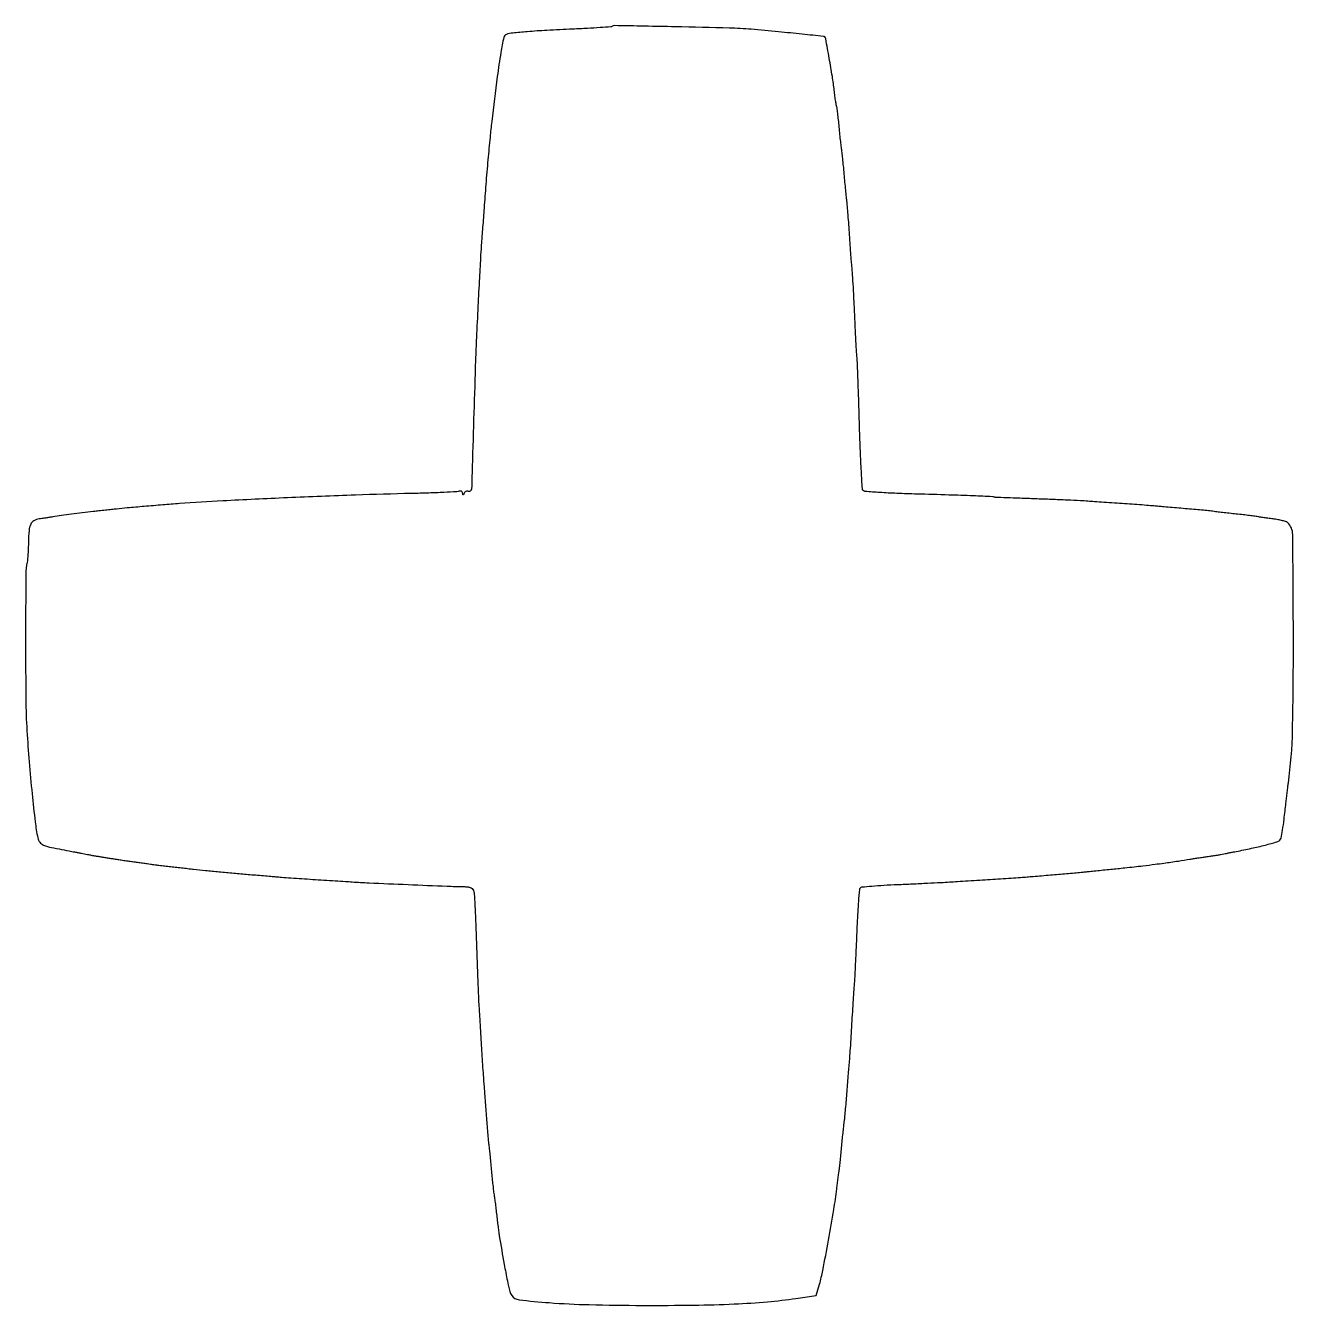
# Model space of a CAD drawing. Extents: x 1 to 501, y 1 to 505.
import ezdxf

# ---------------------------------------------------------------- set-up
doc = ezdxf.new("R2010")
doc.units = 0

msp = doc.modelspace()

# ---------------------------------------------------------------- linework, layer by layer
msp.add_lwpolyline([(231.925519, 504.645717, -0.163514), (231.539187, 504.485006, -0.00079), (227.218746, 504.188688, -0.003508), (222.280866, 503.892646, -0.002199), (216.5, 503.612239, 0.002727), (206.276461, 503.105508, 0.00617), (198.546851, 502.584373, 0.006013), (192.800118, 502.056001, 0.054956), (190.349661, 501.524701, 0.265455), (189.28595, 500.332594, 0.010482), (188.147602, 494.369785, 0.010104), (186.739099, 484.887823, 0.001837), (184.54817, 467.25, 0.00568), (183.864168, 460.973499, 0.002123), (183.041829, 452.151209, 0.002081), (182.216059, 442.406042, 0.002319), (181.502331, 433, -0.000325), (181.242105, 429.379233, -0.00027), (180.960713, 425.528125, -0.000273), (180.699139, 422.000961, -0.000739), (180.508577, 419.5, 0.005161), (180.180434, 414.624657, 0.000931), (179.680524, 405.548239, 0.000952), (179.110755, 394.441864, 0.000679), (178.513162, 382, 0.003462), (178.160467, 373.123317, 0.000363), (177.494056, 352.344346, 0.000296), (176.845361, 331.249875, 0.004878), (176.701702, 324.206967, -0.023855), (176.616527, 322.748662, -0.082408), (176.364499, 321.839743, -0.174762), (175.950634, 321.422189, -0.205369), (175.397941, 321.40079, 0.093309), (174.876663, 321.495824, 0.09461), (174.359241, 321.393946, 0.097019), (173.925859, 321.112173, 0.103998), (173.643555, 320.693823, -0.011894), (173.387332, 320.104549, -0.304068), (173.245245, 320.01812, -0.366655), (173.1347, 320.120433, -0.014122), (173.078947, 320.718615, 0.115875), (172.949314, 321.144592, 0.138385), (172.648935, 321.435647, 0.126825), (172.218261, 321.542093, 0.089339), (171.725937, 321.448327, -0.078567), (170.754817, 321.24175, -0.001562), (165.692573, 320.990146, -0.00368), (159.765215, 320.757804, -0.002458), (152.975937, 320.575108, 0.003417), (130.797865, 319.935734, 0.00195), (104.015695, 318.875793, 0.001881), (78.49872, 317.670038, 0.00602), (61.5, 316.597362, 0.001609), (54.862566, 316.076725, 0.001214), (47.571997, 315.463423, 0.001166), (40.902733, 314.870403, 0.004233), (36.667025, 314.447624, -0.000599), (34.71375, 314.238311, -0.000304), (32.255314, 313.979353, -0.000302), (29.717979, 313.715191, -0.000451), (27.5, 313.487651, 0.003819), (23.175716, 313.014572, 0.003976), (18.916845, 312.481342, 0.004196), (14.94593, 311.918112, 0.006342), (11.5, 311.355029, -0.003452), (10.178868, 311.131303, -0.002415), (8.68691, 310.896623, -0.002436), (7.254942, 310.685595, -0.005071), (6.13629, 310.537863, 0.103087), (4.10095, 309.848409, 0.152145), (2.842857, 308.461584, 0.086437), (2.174246, 305.971757, 0.018652), (1.938802, 301.5, -0.006033), (1.871903, 299.05624, -0.006501), (1.746926, 296.675, -0.006175), (1.587964, 294.635578, -0.030709), (1.414554, 293.5, 0.052081), (0.892056, 288.719514, 0.000969), (0.819649, 263.408188, 0.002325), (0.908482, 239.567936, 0.013496), (1.353146, 227, 0.004988), (2.235024, 214.829375, 0.004491), (3.387156, 202.243995, 0.004182), (4.599458, 191.128634, 0.019845), (5.598146, 184.807002, 0.12371), (6.4124, 183.08875, 0.126981), (7.935346, 181.979565, 0.044023), (11.011488, 181.065362, 0.00386), (19, 179.502747, -0.000932), (20.138058, 179.287046, -0.000546), (21.5, 179.024737, -0.000546), (22.861909, 178.75935, -0.000929), (24, 178.534091, 0.003762), (25.188407, 178.305864, 0.001793), (26.720312, 178.029282, 0.001777), (28.323156, 177.751697, 0.002526), (29.75, 177.517223, -0.000111), (31.194617, 177.286989, -0.000074), (32.853125, 177.022039, -0.000074), (34.464258, 176.764168, -0.000144), (35.75, 176.557803, 0.002628), (37.115165, 176.345641, 0.00101), (39.014063, 176.064667, 0.001), (41.075637, 175.768084, 0.001231), (43, 175.5, -0.00067), (44.906151, 175.236635, -0.000574), (46.9125, 174.95434, -0.000578), (48.734777, 174.693663, -0.001656), (50, 174.5069, 0.005297), (51.320795, 174.321753, 0.001498), (53.38125, 174.061424, 0.00151), (55.710942, 173.781306, 0.001595), (58, 173.520483, -0.000184), (60.362088, 173.258088, -0.000146), (62.9125, 172.973066, -0.000148), (65.276469, 172.707472, -0.000371), (67, 172.512019, 0.002839), (71.667869, 172.005996, 0.001809), (77.10358, 171.467816, 0.001739), (82.856206, 170.939458, 0.001845), (88.5, 170.461875, -0.000542), (91.473233, 170.21808, -0.000458), (94.61875, 169.953823, -0.000462), (97.487388, 169.707514, -0.001287), (99.5, 169.527613, 0.004229), (101.697916, 169.344176, 0.000972), (105.409375, 169.073262, 0.001005), (109.686718, 168.778044, 0.000981), (114, 168.497551, -0.000131), (118.386693, 168.219772, -0.000121), (122.884375, 167.932685, -0.000121), (126.885749, 167.675329, -0.000409), (129.5, 167.504406, 0.005284), (136.195047, 167.132201, 0.00058), (151.569472, 166.458242, 0.00055), (166.995483, 165.816947, 0.005836), (173.284761, 165.635919, -0.023901), (175.211282, 165.510718, -0.087492), (176.38008, 165.165458, -0.133519), (177.089571, 164.534044, -0.092067), (177.505226, 163.53559, -0.038887), (177.698831, 162.089905, -0.001482), (177.983591, 156.66358, -0.002653), (178.267629, 150.23562, -0.001865), (178.521864, 143, 0.00095), (178.772399, 135.477275, 0.001037), (179.044759, 128.171875, 0.00097), (179.302986, 121.919639, 0.005147), (179.48615, 118.5, -0.00056), (179.675634, 115.481145, -0.000201), (179.939146, 111.178125, -0.000199), (180.224301, 106.45985, -0.000236), (180.489943, 102, 0.00101), (180.7558, 97.650001, 0.000983), (181.041505, 93.2625, 0.000969), (181.307611, 89.408112, 0.003673), (181.496342, 87, -0.001474), (181.684419, 84.728491, -0.00052), (181.940985, 81.471875, -0.000517), (182.215489, 77.892769, -0.000607), (182.468038, 74.5, 0.001746), (182.722744, 71.180471, 0.001683), (183.003631, 67.821875, 0.001663), (183.270887, 64.864701, 0.006143), (183.468802, 63, -0.003277), (183.670315, 61.199767, -0.001056), (183.945866, 58.528959, -0.001053), (184.239858, 55.556596, -0.001181), (184.510051, 52.694328, 0.002121), (184.772926, 49.964413, 0.002521), (185.044959, 47.390113, 0.002186), (185.294835, 45.221068, 0.016239), (185.451632, 44.194328, -0.012418), (185.614721, 43.178456, -0.001775), (185.889673, 41.088334, -0.002017), (186.196237, 38.612852, -0.00172), (186.5, 36, 0.001219), (186.799475, 33.401298, 0.001482), (187.093127, 30.96875, 0.001245), (187.351333, 28.923655, 0.010369), (187.489814, 28, 0.001633), (189.455673, 16.738435, 0.007495), (190.715231, 10.227033, 0.009168), (191.670847, 6.040313, 0.099027), (192.406882, 4.477487, 0.207847), (195.35578, 2.775805, 0.009504), (207.197761, 1.653237, 0.012703), (222.987674, 0.861475, 0.005521), (244, 0.57451, 0.004016), (264.161746, 0.683744, 0.007976), (280.133147, 1.153464, 0.009921), (293.245179, 2.009503, 0.015575), (304.46124, 3.318508), (312.42248, 4.5), (313.741777, 9, 0.023668), (315.028099, 14.305547, 0.002788), (317.263179, 26.251805, 0.003523), (319.372474, 38.369892, 0.011231), (320.541648, 46.5, -0.001124), (320.800148, 48.597627, -0.001017), (321.076751, 50.765625, -0.001018), (321.332387, 52.70635, -0.00325), (321.514036, 54, 0.008355), (321.695344, 55.394478, 0.001787), (321.961007, 57.821875, 0.001867), (322.248271, 60.636714, 0.001778), (322.519402, 63.5, -0.001634), (322.789702, 66.363286, -0.001716), (323.074469, 69.178125, -0.001642), (323.336533, 71.605601, -0.007685), (323.513439, 73, 0.010587), (323.689803, 74.457834, 0.001771), (323.958962, 77.2625, 0.00194), (324.25095, 80.562418, 0.001719), (324.529781, 84, -0.000569), (324.806436, 87.510937, -0.000564), (325.091862, 91.03125, -0.000553), (325.348439, 94.110319, -0.002197), (325.516373, 96, 0.006046), (325.682159, 98.04382, 0.000994), (325.946851, 101.996875, 0.001093), (326.238852, 106.649091, 0.000965), (326.523277, 111.5, -0.000893), (326.806995, 116.350909, -0.001011), (327.096869, 121.003125, -0.000919), (327.358509, 124.956241, -0.005592), (327.520534, 127, 0.009444), (327.678395, 129.20688, 0.000954), (327.944793, 134.465625, 0.001195), (328.235331, 140.734087, 0.000952), (328.519814, 147.5, -0.003409), (328.82824, 154.066211, -0.005336), (329.19236, 159.709969, -0.001728), (329.574954, 164.570296, -0.169128), (329.851097, 165.19351, -0.182314), (330.445917, 165.486695, -0.002658), (334.421885, 165.853385, -0.006887), (339.087183, 166.193976, -0.004442), (344.5, 166.466025, 0.000997), (350.336698, 166.71908, 0.000936), (356.296875, 167.000584, 0.000931), (361.582515, 167.270012, 0.003229), (365, 167.472728, -0.000672), (368.158579, 167.676301, -0.000285), (372.390603, 167.940925, -0.000282), (376.906775, 168.218166, -0.00037), (381.031839, 168.465991, 0.001167), (385.045496, 168.713543, 0.001034), (389.223098, 168.989677, 0.001038), (392.98378, 169.253914, 0.003178), (395.531839, 169.454556, -0.000297), (397.959412, 169.659793, -0.000123), (401.243728, 169.934689, -0.000121), (404.764816, 170.22767, -0.000157), (408, 170.495051, 0.000968), (411.091406, 170.755598, 0.000971), (414.178125, 171.027806, 0.000947), (416.86957, 171.275566, 0.003887), (418.5, 171.441566, -0.001123), (420.1053, 171.613977, -0.000296), (422.675, 171.882591, -0.0003), (425.600001, 172.18482, -0.000308), (428.5, 172.480899, 0.000618), (434.063158, 173.052353, 0.002017), (437.742245, 173.449877, 0.002226), (441.226517, 173.856292, 0.000887), (446, 174.443229, 0.001624), (449.508018, 174.892461, 0.003439), (452.22233, 175.268022, 0.002905), (455.200002, 175.718598, 0.000861), (459.75, 176.442197, -0.001888), (461.086845, 176.651985, -0.000803), (462.878947, 176.923342, -0.000794), (464.792006, 177.206765, -0.001042), (466.540033, 177.459179, 0.002974), (468.267043, 177.715373, 0.002413), (470.115921, 178.010036, 0.002437), (471.817742, 178.298215, 0.006325), (473.040033, 178.527293, -0.000675), (474.162648, 178.750851, -0.000391), (475.51176, 179.016525, -0.000391), (476.864697, 179.280752, -0.000659), (478, 179.5, 0.006653), (483.957697, 180.72479, 0.008575), (489.394133, 182.016121, 0.004883), (494.015016, 183.245996, 0.122162), (495.151077, 183.88596, 0.15448), (495.6505, 184.782743, 0.009356), (496.217005, 187.845783, 0.0105), (496.841372, 192.176907, 0.003561), (497.572074, 198.5, -0.001545), (497.809983, 200.634142, -0.001268), (498.076957, 202.9125, -0.00128), (498.332999, 205.005248, -0.003392), (498.530071, 206.5, 0.029298), (500.178413, 227.245026, 0.005879), (500.510452, 264.330337, 0.001741), (500.258633, 304.384031, 0.197772), (498.242091, 309.149966, 0.123092), (497.69962, 309.471511, 0.01262), (496.249239, 309.864924, 0.015136), (494.46907, 310.243173, 0.011531), (492.5, 310.552935, -0.001668), (490.461501, 310.832539, -0.001787), (488.471041, 311.119579, -0.001692), (486.762336, 311.378134, -0.008417), (485.805672, 311.542739, 0.015318), (484.77898, 311.704839, 0.002061), (482.609887, 311.970431, 0.002378), (480.035587, 312.262468, 0.002), (477.305672, 312.547972, -0.002002), (474.571368, 312.833942, -0.002355), (471.983772, 313.12738, -0.002066), (469.800273, 313.394565, -0.014641), (468.745468, 313.559566, 0.019842), (467.644734, 313.720043, 0.002139), (465.084223, 313.979058, 0.002625), (462.031238, 314.258531, 0.002112), (458.745468, 314.527949, -0.000984), (455.331969, 314.80009, -0.000962), (451.893981, 315.087657, -0.000947), (448.877027, 315.351613, -0.003628), (447, 315.533157, 0.00575), (445.062025, 315.712301, 0.001272), (441.7375, 315.972588, 0.001322), (437.893753, 316.253474, 0.001273), (434, 316.517704, -0.000621), (429.996205, 316.784154, -0.000547), (425.821875, 317.071749, -0.00055), (422.059038, 317.339289, -0.001667), (419.5, 317.532645, 0.007168), (416.635692, 317.717401, 0.001315), (411.339581, 317.968873, 0.001413), (405.141083, 318.2293, 0.001285), (398.741126, 318.463605, -0.000607), (392.6819, 318.677211, -0.000989), (387.54059, 318.87489, -0.000102), (382.944952, 319.061636, -0.097521), (382.741126, 319.110489, 0.096951), (381.855548, 319.323804, 0.000706), (374.237253, 319.641389, 0.00234), (364.76411, 319.978505, 0.001002), (352.103588, 320.344347, -0.003589), (344.231051, 320.612602, -0.005652), (337.4777, 320.967763, -0.001783), (331.659852, 321.360541, -0.189087), (330.955102, 321.696412, -0.174178), (330.638502, 322.430055, -0.001218), (330.224499, 329.313946, -0.004497), (329.838592, 337.242144, -0.00284), (329.524048, 346.5, 0.00085), (329.240676, 355.948047, 0.001154), (328.950616, 364.478125, 0.000765), (328.679583, 371.639354, 0.012931), (328.525402, 374, -0.008336), (328.366432, 376.132498, -0.00106), (328.110394, 380.73125, -0.001242), (327.831587, 386.191698, -0.001033), (327.561504, 392, 0.00153), (327.285635, 397.808299, 0.001839), (326.989407, 403.26875, 0.001571), (326.708511, 407.866716, 0.012315), (326.518605, 410, -0.007779), (326.326094, 411.960954, -0.001619), (326.052879, 415.409375, -0.001699), (325.762266, 419.414833, -0.001604), (325.492987, 423.5, 0.00173), (325.227511, 427.511999, 0.002057), (324.948253, 431.296875, 0.001782), (324.688185, 434.487572, 0.013264), (324.518972, 436, -0.0083), (324.343669, 437.437587, -0.0015), (324.070251, 440.115625, -0.001616), (323.7696, 443.253862, -0.001463), (323.478777, 446.5, 0.001762), (323.192564, 449.673312, 0.002262), (322.905751, 452.590625, 0.001736), (322.64582, 455.033708, 0.019457), (322.501382, 456, -0.017507), (322.355084, 456.953294, -0.001719), (322.091092, 459.2625, -0.002172), (321.797763, 462.018242, -0.00172), (321.503831, 465, 0.002914), (321.209918, 467.91037, 0.004385), (320.916659, 470.44375, 0.001833), (320.639196, 472.60503, 0.096585), (320.506588, 473, -0.089913), (320.37207, 473.383755, -0.002543), (320.105508, 475.115625, -0.005105), (319.822138, 477.164698, -0.003479), (319.539955, 479.5, 0.011227), (318.799214, 484.923265, 0.004759), (317.573768, 492.161271, 0.001089), (316.19399, 499.769152, 0.159995), (315.770148, 500.54704, 0.164159), (315.351979, 500.738411, 0.000249), (306.925516, 501.611761, 0.001986), (297.5667, 502.539472, 0.001301), (286.773463, 503.537761, 0.015941), (278.27037, 504.029354, 0.001418), (256.8303, 504.523294, 0.000179), (232.892987, 504.998264, 0.186585)], format="xyb", close=True)

doc.saveas('drawing.dxf')
